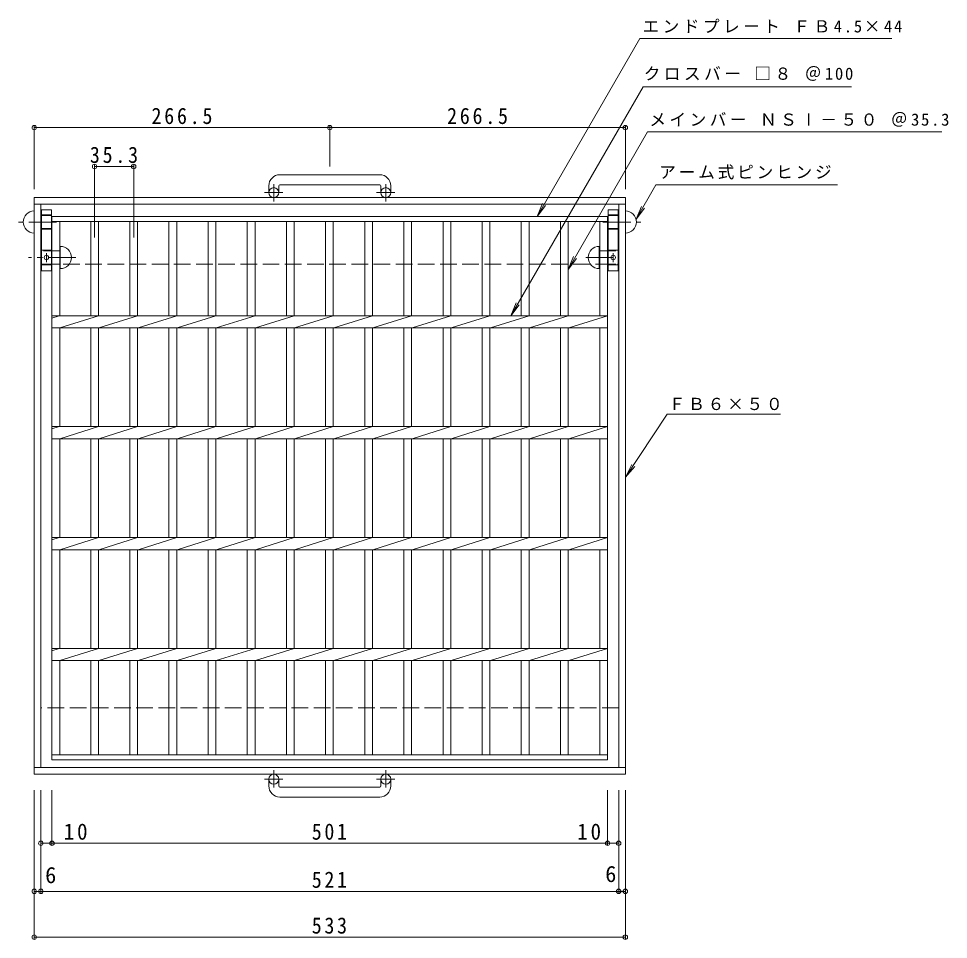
# Model space of a CAD drawing. Units: millimetres, scale not verified. Extents: x -645 to 865, y -688 to 638.
# Drawn here: x -645 to 194, y -193 to 638 of the extents above; entities that cross this region are included whole.
import ezdxf
from ezdxf.enums import TextEntityAlignment as Align

# ---------------------------------------------------------------- set-up
doc = ezdxf.new("R2010")
doc.units = ezdxf.units.MM
doc.header["$LTSCALE"] = 5
doc.header["$PDMODE"] = 32
doc.header["$PDSIZE"] = 4
doc.linetypes.add('CHAIN1', pattern=[8, 5, -1, 1, -1])
doc.linetypes.add('DASHED3', pattern=[4, 3, -1])
for name, color, linetype, lineweight in [('B-1', 2, 'Continuous', 9), ('B-2', 3, 'Continuous', 9), ('B-4', 7, 'Continuous', 9), ('B-5', 7, 'Continuous', 9), ('B-8', 3, 'Continuous', 9)]:
    doc.layers.add(name, color=color, linetype=linetype, lineweight=lineweight)
doc.styles.add('ＭＳ ゴシック', font='')
doc.styles.get('ＭＳ ゴシック').set_extended_font_data('MS Gothic')

msp = doc.modelspace()

# ---------------------------------------------------------------- linework, layer by layer
at = {"layer": 'B-1'}
for p, q in [((-319.175, 496.971), (-409.175, 496.971)), ((-419.175, 486.971), (-419.175, 480.871)), ((-410.175, 486.971), (-410.175, 480.871)), ((-409.175, 487.971), (-319.175, 487.971)), ((-318.175, 486.971), (-318.175, 480.871)), ((-309.175, 486.971), (-309.175, 480.871)), ((-630.675, 476.371), (-97.675, 476.371)), ((-630.675, -43.629), (-630.675, 476.371)), ((-630.675, 470.371), (-97.675, 470.371)), ((-624.675, -37.629), (-624.675, 470.371)), ((-103.675, 470.371), (-103.675, -37.629)), ((-97.675, 476.371), (-97.675, -43.629)), ((-97.675, -37.629), (-630.675, -37.629)), ((-97.675, -43.629), (-630.675, -43.629)), ((-419.175, -54.229), (-419.175, -48.129)), ((-410.175, -54.229), (-410.175, -48.129)), ((-318.175, -54.229), (-318.175, -48.129)), ((-309.175, -54.229), (-309.175, -48.129)), ((-409.175, -55.229), (-319.175, -55.229)), ((-319.175, -64.23), (-409.175, -64.23))]:
    msp.add_line(p, q, dxfattribs=at)
at = {"layer": 'B-1', "linetype": 'CHAIN1'}
for p, q in [((-414.675, 472.763), (-414.675, 488.361)), ((-313.675, 472.763), (-313.675, 488.361)), ((-406.512, 480.871), (-422.919, 480.871)), ((-305.512, 480.871), (-321.919, 480.871)), ((-414.675, -40.022), (-414.675, -55.619)), ((-313.675, -40.022), (-313.675, -55.619)), ((-406.512, -48.129), (-422.919, -48.129)), ((-305.512, -48.129), (-321.919, -48.129))]:
    msp.add_line(p, q, dxfattribs=at)
at = {"layer": 'B-1', "linetype": 'DASHED3'}
for p, q in [((-624.675, 416.371), (-103.675, 416.371)), ((-103.675, 16.371), (-624.675, 16.371))]:
    msp.add_line(p, q, dxfattribs=at)
at = {"layer": 'B-1'}
for centre in [(-414.675, 480.871), (-313.676, 480.871), (-414.675, -48.129), (-313.676, -48.129)]:
    msp.add_circle(centre, 4.5, dxfattribs=at)
for centre, radius, start, end in [((-409.175, 486.971), 10, 90, 180), ((-319.175, 486.971), 10, 0, 90), ((-409.175, 486.971), 1, 90, 180), ((-319.175, 486.971), 1, 0, 90), ((-409.175, -54.229), 10, 180, 270), ((-409.175, -54.229), 1, 180, 270), ((-319.175, -54.229), 10, 270, 0), ((-319.175, -54.229), 1, 270, 0)]:
    msp.add_arc(centre, radius, start, end, dxfattribs=at)
at = {"layer": 'B-2'}
for p, q in [((-614.675, 459.371), (-113.675, 459.371)), ((-614.675, -30.629), (-614.675, 459.371)), ((-614.675, 454.871), (-113.675, 454.871)), ((-607.675, 369.871), (-607.675, 454.871)), ((-579.775, 454.871), (-579.775, 369.871)), ((-572.775, 454.871), (-572.775, 369.871)), ((-544.475, 454.871), (-544.475, 369.871)), ((-537.475, 454.871), (-537.475, 369.871)), ((-509.174, 454.871), (-509.174, 369.871)), ((-502.175, 454.871), (-502.175, 369.871)), ((-473.875, 454.871), (-473.875, 369.871)), ((-466.875, 454.871), (-466.875, 369.871)), ((-438.575, 454.871), (-438.575, 369.871)), ((-431.575, 454.871), (-431.575, 369.871)), ((-403.274, 454.871), (-403.274, 369.871)), ((-396.274, 454.871), (-396.274, 369.871)), ((-367.974, 454.871), (-367.974, 369.871)), ((-360.974, 454.871), (-360.974, 369.871)), ((-332.674, 454.871), (-332.674, 369.871)), ((-325.674, 454.871), (-325.674, 369.871)), ((-297.374, 454.871), (-297.374, 369.871)), ((-290.374, 454.871), (-290.374, 369.871)), ((-262.074, 454.871), (-262.074, 369.871)), ((-255.074, 454.871), (-255.074, 369.871)), ((-226.773, 454.871), (-226.773, 369.871)), ((-219.773, 454.871), (-219.773, 369.871)), ((-191.473, 454.871), (-191.473, 369.871)), ((-184.473, 454.871), (-184.473, 369.871)), ((-156.173, 454.871), (-156.173, 369.871)), ((-149.173, 454.871), (-149.173, 369.871)), ((-120.676, 454.871), (-120.676, 369.871)), ((-113.675, 459.371), (-113.675, -30.629)), ((-614.675, 367.79), (-608.075, 369.871)), ((-614.675, 369.871), (-113.675, 369.871)), ((-607.675, 358.872), (-572.775, 369.871)), ((-572.374, 358.872), (-537.475, 369.871)), ((-537.075, 358.872), (-502.175, 369.871)), ((-501.775, 358.872), (-466.875, 369.871)), ((-466.475, 358.872), (-431.575, 369.871)), ((-431.175, 358.872), (-396.275, 369.871)), ((-395.875, 358.872), (-360.975, 369.871)), ((-360.574, 358.872), (-325.675, 369.871)), ((-325.274, 358.872), (-290.374, 369.871)), ((-289.974, 358.872), (-255.074, 369.871)), ((-254.674, 358.872), (-219.774, 369.871)), ((-219.374, 358.872), (-184.474, 369.871)), ((-184.073, 358.872), (-149.174, 369.871)), ((-148.773, 358.872), (-113.873, 369.871)), ((-614.675, 358.872), (-113.675, 358.872)), ((-607.675, 269.871), (-607.675, 358.872)), ((-579.775, 358.872), (-579.775, 269.871)), ((-572.775, 358.872), (-572.775, 269.871)), ((-544.475, 358.872), (-544.475, 269.871)), ((-537.475, 358.872), (-537.475, 269.871)), ((-509.174, 358.872), (-509.174, 269.871)), ((-502.175, 358.872), (-502.175, 269.871)), ((-473.875, 358.872), (-473.875, 269.871)), ((-466.875, 358.872), (-466.875, 269.871)), ((-438.575, 358.872), (-438.575, 269.871)), ((-431.575, 358.872), (-431.575, 269.871)), ((-403.274, 358.872), (-403.274, 269.871)), ((-396.274, 358.872), (-396.274, 269.871)), ((-367.974, 358.872), (-367.974, 269.871)), ((-360.974, 358.872), (-360.974, 269.871)), ((-332.674, 358.872), (-332.674, 269.871)), ((-325.674, 358.872), (-325.674, 269.871)), ((-297.374, 358.872), (-297.374, 269.871)), ((-290.374, 358.872), (-290.374, 269.871)), ((-262.074, 358.872), (-262.074, 269.871)), ((-255.074, 358.872), (-255.074, 269.871)), ((-226.773, 358.872), (-226.773, 269.871)), ((-219.773, 358.872), (-219.773, 269.871)), ((-191.473, 358.872), (-191.473, 269.871)), ((-184.473, 358.872), (-184.473, 269.871)), ((-156.173, 358.872), (-156.173, 269.871)), ((-149.173, 358.872), (-149.173, 269.871)), ((-120.676, 358.872), (-120.676, 269.871)), ((-614.675, 267.79), (-608.075, 269.871)), ((-614.675, 269.871), (-113.675, 269.871)), ((-607.675, 258.872), (-572.775, 269.871)), ((-572.374, 258.872), (-537.475, 269.871)), ((-537.075, 258.872), (-502.175, 269.871)), ((-501.775, 258.872), (-466.875, 269.871)), ((-466.475, 258.872), (-431.575, 269.871)), ((-431.175, 258.872), (-396.275, 269.871)), ((-395.875, 258.872), (-360.975, 269.871)), ((-360.574, 258.872), (-325.675, 269.871)), ((-325.274, 258.872), (-290.374, 269.871)), ((-289.974, 258.872), (-255.074, 269.871)), ((-254.674, 258.872), (-219.774, 269.871)), ((-219.374, 258.872), (-184.474, 269.871)), ((-184.073, 258.872), (-149.174, 269.871)), ((-148.773, 258.872), (-113.873, 269.871)), ((-614.675, 258.872), (-113.675, 258.872)), ((-607.675, 169.871), (-607.675, 258.872)), ((-579.775, 258.872), (-579.775, 169.871)), ((-572.775, 258.872), (-572.775, 169.871)), ((-544.475, 258.872), (-544.475, 169.871)), ((-537.475, 258.872), (-537.475, 169.871)), ((-509.174, 258.872), (-509.174, 169.871)), ((-502.175, 258.872), (-502.175, 169.871)), ((-473.875, 258.872), (-473.875, 169.871)), ((-466.875, 258.872), (-466.875, 169.871)), ((-438.575, 258.872), (-438.575, 169.871)), ((-431.575, 258.872), (-431.575, 169.871)), ((-403.274, 258.872), (-403.274, 169.871)), ((-396.274, 258.872), (-396.274, 169.871)), ((-367.974, 258.872), (-367.974, 169.871)), ((-360.974, 258.872), (-360.974, 169.871)), ((-332.674, 258.872), (-332.674, 169.871)), ((-325.674, 258.872), (-325.674, 169.871)), ((-297.374, 258.872), (-297.374, 169.871)), ((-290.374, 258.872), (-290.374, 169.871)), ((-262.074, 258.872), (-262.074, 169.871)), ((-255.074, 258.872), (-255.074, 169.871)), ((-226.773, 258.872), (-226.773, 169.871)), ((-219.773, 258.872), (-219.773, 169.871)), ((-191.473, 258.872), (-191.473, 169.871)), ((-184.473, 258.872), (-184.473, 169.871)), ((-156.173, 258.872), (-156.173, 169.871)), ((-149.173, 258.872), (-149.173, 169.871)), ((-120.676, 258.872), (-120.676, 169.871)), ((-614.675, 167.79), (-608.075, 169.871)), ((-614.675, 169.871), (-113.675, 169.871)), ((-607.675, 158.872), (-572.775, 169.871)), ((-572.374, 158.872), (-537.475, 169.871)), ((-537.075, 158.872), (-502.175, 169.871)), ((-501.775, 158.872), (-466.875, 169.871)), ((-466.475, 158.872), (-431.575, 169.871)), ((-431.175, 158.872), (-396.275, 169.871)), ((-395.875, 158.872), (-360.975, 169.871)), ((-360.574, 158.872), (-325.675, 169.871)), ((-325.274, 158.872), (-290.374, 169.871)), ((-289.974, 158.872), (-255.074, 169.871)), ((-254.674, 158.872), (-219.774, 169.871)), ((-219.374, 158.872), (-184.474, 169.871)), ((-184.073, 158.872), (-149.174, 169.871)), ((-148.773, 158.872), (-113.873, 169.871)), ((-614.675, 158.872), (-113.675, 158.872)), ((-607.675, 69.871), (-607.675, 158.872)), ((-579.775, 158.872), (-579.775, 69.871)), ((-572.775, 158.872), (-572.775, 69.871)), ((-544.475, 158.872), (-544.475, 69.871)), ((-537.475, 158.872), (-537.475, 69.871)), ((-509.174, 158.872), (-509.174, 69.871)), ((-502.175, 158.872), (-502.175, 69.871)), ((-473.875, 158.872), (-473.875, 69.871)), ((-466.875, 158.872), (-466.875, 69.871)), ((-438.575, 158.872), (-438.575, 69.871)), ((-431.575, 158.872), (-431.575, 69.871)), ((-403.274, 158.872), (-403.274, 69.871)), ((-396.274, 158.872), (-396.274, 69.871)), ((-367.974, 158.872), (-367.974, 69.871)), ((-360.974, 158.872), (-360.974, 69.871)), ((-332.674, 158.872), (-332.674, 69.871)), ((-325.674, 158.872), (-325.674, 69.871)), ((-297.374, 158.872), (-297.374, 69.871)), ((-290.374, 158.872), (-290.374, 69.871)), ((-262.074, 158.872), (-262.074, 69.871)), ((-255.074, 158.872), (-255.074, 69.871)), ((-226.773, 158.872), (-226.773, 69.871)), ((-219.773, 158.872), (-219.773, 69.871)), ((-191.473, 158.872), (-191.473, 69.871)), ((-184.473, 158.872), (-184.473, 69.871)), ((-156.173, 158.872), (-156.173, 69.871)), ((-149.173, 158.872), (-149.173, 69.871)), ((-120.676, 158.872), (-120.676, 69.871)), ((-614.675, 67.79), (-608.075, 69.871)), ((-614.675, 69.87), (-113.675, 69.87)), ((-607.675, 58.871), (-572.775, 69.871)), ((-572.374, 58.871), (-537.475, 69.871)), ((-537.075, 58.871), (-502.175, 69.871)), ((-501.775, 58.871), (-466.875, 69.871)), ((-466.475, 58.871), (-431.575, 69.871)), ((-431.175, 58.871), (-396.275, 69.871)), ((-395.875, 58.871), (-360.975, 69.871)), ((-360.574, 58.871), (-325.675, 69.871)), ((-325.274, 58.871), (-290.374, 69.871)), ((-289.974, 58.871), (-255.074, 69.871)), ((-254.674, 58.871), (-219.774, 69.871)), ((-219.374, 58.871), (-184.474, 69.871)), ((-184.073, 58.871), (-149.174, 69.871)), ((-148.773, 58.871), (-113.873, 69.871)), ((-614.675, 58.871), (-113.675, 58.871)), ((-607.675, -26.13), (-607.675, 58.871)), ((-579.775, 58.871), (-579.775, -26.13)), ((-572.775, 58.871), (-572.775, -26.13)), ((-544.475, 58.871), (-544.475, -26.13)), ((-537.475, 58.871), (-537.475, -26.13)), ((-509.174, 58.871), (-509.174, -26.13)), ((-502.175, 58.871), (-502.175, -26.13)), ((-473.875, 58.871), (-473.875, -26.13)), ((-466.875, 58.871), (-466.875, -26.13)), ((-438.575, 58.871), (-438.575, -26.13)), ((-431.575, 58.871), (-431.575, -26.13)), ((-403.274, 58.871), (-403.274, -26.13)), ((-396.274, 58.871), (-396.274, -26.13)), ((-367.974, 58.871), (-367.974, -26.13)), ((-360.974, 58.871), (-360.974, -26.13)), ((-332.674, 58.871), (-332.674, -26.13)), ((-325.674, 58.871), (-325.674, -26.13)), ((-297.374, 58.871), (-297.374, -26.13)), ((-290.374, 58.871), (-290.374, -26.13)), ((-262.074, 58.871), (-262.074, -26.13)), ((-255.074, 58.871), (-255.074, -26.13)), ((-226.773, 58.871), (-226.773, -26.13)), ((-219.773, 58.871), (-219.773, -26.13)), ((-191.473, 58.871), (-191.473, -26.13)), ((-184.473, 58.871), (-184.473, -26.13)), ((-156.173, 58.871), (-156.173, -26.13)), ((-149.173, 58.871), (-149.173, -26.13)), ((-120.676, 58.871), (-120.676, -26.13)), ((-113.675, -26.13), (-614.675, -26.13)), ((-113.675, -30.629), (-614.675, -30.629))]:
    msp.add_line(p, q, dxfattribs=at)
at = {"layer": 'B-4'}
for p, q in [((-630.675, 483.871), (-630.675, 541.025)), ((-630.675, 539.525), (-305.675, 539.525)), ((-364.175, 504.471), (-364.175, 541.025)), ((-305.675, 539.525), (-97.675, 539.525)), ((-97.675, 483.871), (-97.675, 541.025)), ((-576.275, 440.337), (-576.275, 505.927)), ((-576.275, 504.427), (-540.975, 504.427)), ((-540.975, 440.337), (-540.975, 505.927)), ((-630.675, -57.92), (-630.675, -192.092)), ((-624.675, -57.92), (-624.675, -150.777)), ((-614.675, -57.92), (-614.675, -107.411)), ((-113.675, -57.92), (-113.675, -107.411)), ((-103.675, -57.92), (-103.675, -150.777)), ((-97.675, -57.92), (-97.675, -192.092)), ((-624.675, -105.911), (-612.175, -105.911)), ((-612.175, -105.911), (-116.175, -105.911)), ((-116.175, -105.911), (-103.675, -105.911)), ((-630.675, -190.592), (-97.675, -190.592))]:
    msp.add_line(p, q, dxfattribs=at)
msp.add_lwpolyline([(-630.675, -149.277), (-624.675, -149.277), (-103.675, -149.277), (-97.675, -149.277)], dxfattribs=at)
for p in [(-630.675, 539.525), (-364.175, 539.525), (-97.675, 539.525), (-576.275, 504.427), (-540.975, 504.427), (-624.675, -105.911), (-614.675, -105.911), (-113.675, -105.911), (-103.675, -105.911), (-630.675, -149.277), (-624.675, -149.277), (-103.675, -149.277), (-97.675, -149.277), (-630.675, -190.592), (-97.675, -190.592)]:
    msp.add_point(p, dxfattribs=at)
at = {"layer": 'B-5'}
for p, q in [((-84.462, 619.942), (142.6, 619.942)), ((-81.689, 576.301), (106.394, 576.301)), ((-77.555, 535.629), (187.581, 535.629)), ((-70.054, 487.901), (93.642, 487.901)), ((-177.168, 459.371), (-169.558, 469.288)), ((-87.986, 456.843), (-80.376, 466.76)), ((-149.173, 411.583), (-141.564, 421.5)), ((-200.872, 369.871), (-193.262, 379.788)), ((-59.998, 280.979), (42.22, 280.979)), ((-97.452, 224.36), (-89.186, 233.737))]:
    msp.add_line(p, q, dxfattribs=at)
for points in [[(-84.462, 619.942), (-177.168, 459.371), (-172.384, 470.919)], [(-81.689, 576.301), (-200.872, 369.871), (-196.088, 381.42)], [(-77.555, 535.629), (-149.173, 411.583), (-144.39, 423.132)], [(-70.054, 487.901), (-87.986, 456.843), (-83.202, 468.391)], [(-59.998, 280.979), (-97.452, 224.36), (-91.895, 235.557)]]:
    msp.add_lwpolyline(points, dxfattribs=at)
at = {"layer": 'B-8'}
for p, q in [((-615.175, 465.371), (-615.175, 410.371)), ((-113.175, 465.371), (-113.175, 410.371)), ((-624.175, 460.371), (-624.675, 460.371)), ((-104.175, 460.371), (-103.675, 460.371)), ((-624.175, 448.371), (-624.675, 448.371)), ((-104.175, 448.371), (-103.675, 448.371)), ((-607.175, 432.371), (-607.175, 412.371)), ((-121.175, 432.371), (-121.175, 412.371)), ((-615.175, 410.371), (-624.175, 410.371)), ((-113.175, 410.371), (-104.175, 410.371))]:
    msp.add_line(p, q, dxfattribs=at)
at = {"layer": 'B-8', "linetype": 'CHAIN1'}
for p, q in [((-610.515, 454.371), (-644.768, 454.371)), ((-117.835, 454.371), (-83.582, 454.371)), ((-593.107, 422.371), (-635.915, 422.371)), ((-619.675, 426.38), (-619.675, 418.199)), ((-133.244, 422.371), (-103.675, 422.371)), ((-108.675, 426.38), (-108.675, 418.199))]:
    msp.add_line(p, q, dxfattribs=at)
at = {"layer": 'B-8', "linetype": 'DASHED3'}
for p, q in [((-615.175, 460.871), (-624.175, 460.871)), ((-615.175, 460.371), (-624.175, 460.371)), ((-113.175, 460.871), (-104.175, 460.871)), ((-113.175, 460.371), (-104.175, 460.371)), ((-615.175, 448.371), (-624.175, 448.371)), ((-615.175, 447.871), (-624.175, 447.871)), ((-113.175, 448.371), (-104.175, 448.371)), ((-113.175, 447.871), (-104.175, 447.871)), ((-615.175, 428.871), (-624.175, 428.871)), ((-607.175, 428.371), (-624.175, 428.371)), ((-121.175, 428.371), (-104.175, 428.371)), ((-113.175, 428.871), (-104.175, 428.871)), ((-607.175, 416.371), (-624.175, 416.371)), ((-615.175, 415.871), (-624.175, 415.871)), ((-121.175, 416.371), (-104.175, 416.371)), ((-113.175, 415.871), (-104.175, 415.871))]:
    msp.add_line(p, q, dxfattribs=at)
at = {"layer": 'B-8'}
for points in [[(-615.175, 465.371), (-624.175, 465.371), (-624.175, 410.371)], [(-113.175, 465.371), (-104.175, 465.371), (-104.175, 410.371)]]:
    msp.add_lwpolyline(points, dxfattribs=at)
for centre in [(-619.675, 422.371), (-108.675, 422.371)]:
    msp.add_circle(centre, 2, dxfattribs=at)
for centre, start, end in [((-630.675, 454.371), 90, 270), ((-97.675, 454.371), 270, 90), ((-607.175, 422.371), 270, 90), ((-121.175, 422.371), 90, 270)]:
    msp.add_arc(centre, 10, start, end, dxfattribs=at)

# ---------------------------------------------------------------- texts
at = {"layer": 'B-4', "color": 2, "style": 'ＭＳ ゴシック'}
for p in [(-620.791, -146.25), (-115.78, -145.272)]:
    msp.add_text('6', height=14.66, dxfattribs=at).set_placement(p, align=Align.BOTTOM_LEFT)
at = {"layer": 'B-4', "color": 2, "char_height": 14.66, "attachment_point": 7, "style": 'ＭＳ ゴシック'}
for s, insert in [('\\T1.28;\\W0.9;266.5', (-524.925, 542.525)), ('\\T1.28;\\W0.9;266.5', (-258.425, 542.525)), ('\\T1.28;\\W0.9;35.3', (-580.5, 507.427)), ('\\T1.27;\\W0.95;10', (-604.089, -102.911)), ('\\T1.27;\\W0.9;501', (-380.425, -102.911)), ('\\T1.27;\\W0.95;10', (-141.076, -102.911)), ('\\T1.27;\\W0.9;521', (-380.425, -146.277)), ('\\T1.27;\\W0.9;533', (-380.425, -187.592))]:
    msp.add_mtext(s, dxfattribs=dict(at, insert=insert))
at = {"layer": 'B-5', "char_height": 11, "attachment_point": 7, "style": 'ＭＳ ゴシック'}
for s, insert in [('\\T1.21;エンドプレート\\~ＦＢ4.5×44', (-82.198, 624.702)), ('\\T1.21;クロスバー\\~□８\\~＠100', (-81.079, 581.621)), ('\\T1.21;メインバー\\~ＮＳⅠ－５０\\~＠35.3', (-76.043, 540.218)), ('\\T1.17;アーム式ピンヒンジ', (-67.092, 492.661)), ('\\T1.17;ＦＢ６×５０', (-58.584, 284.612))]:
    msp.add_mtext(s, dxfattribs=dict(at, insert=insert))

doc.saveas('drawing.dxf')
